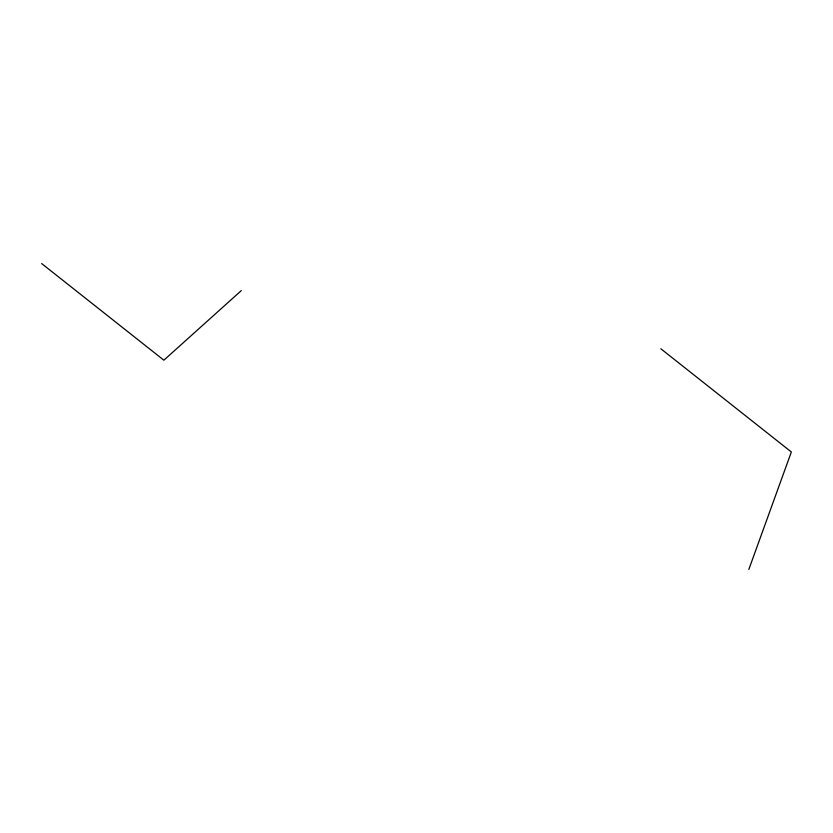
<?xml version="1.0" encoding="UTF-8"?>
<svg xmlns="http://www.w3.org/2000/svg" width="833" height="833" viewBox="0 0 833 833"><rect width="100%" height="100%" fill="white"/><g stroke="black" fill="none" stroke-linecap="round" stroke-linejoin="round"><path stroke-width="1.25" d="M748.825 569.449L791.35 451.975L660.85 348.777M241.331 290.582L163.862 360.189L41.65 263.551"/></g></svg>
